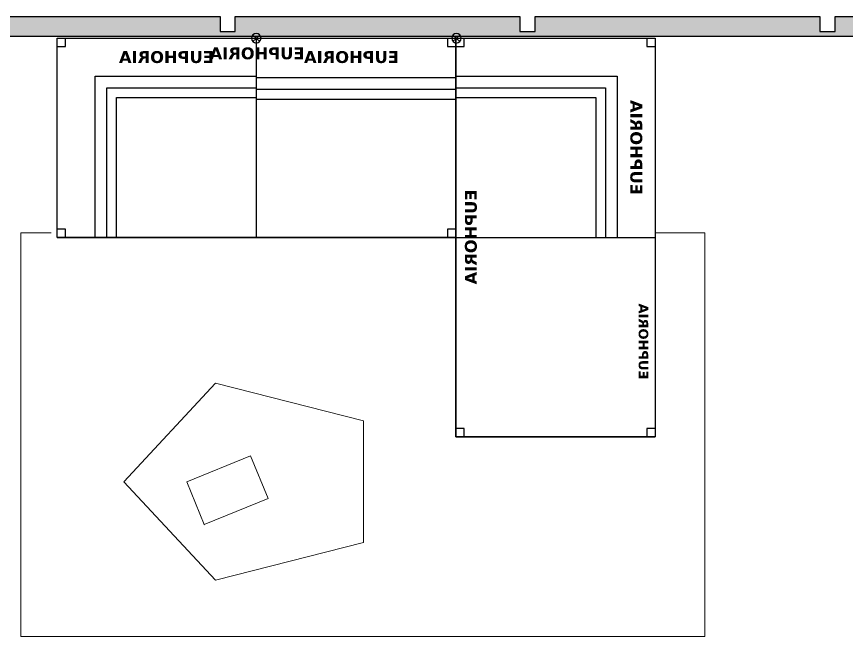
# Model space of a CAD drawing. Header units: metres. Extents: x 44.7 to 67.2, y 8.3 to 25.4.
# Drawn here: x 60.318 to 63.815, y 22.8 to 25.412 of the extents above; entities that cross this region are included whole.
import ezdxf

# ---------------------------------------------------------------- set-up
doc = ezdxf.new("R2010")
doc.units = ezdxf.units.M
doc.layers.add('0A_ HATCH', color=7, linetype='Continuous')
doc.layers.add('GRASSOLERMX', color=7, linetype='Continuous')
doc.layers.add('0A_MOBILIARIO', color=6, linetype='Continuous', lineweight=5)
doc.layers.add('0A_MUROS', color=7, linetype='Continuous', lineweight=30)

# ---------------------------------------------------------------- blocks, each defined once
blk = doc.blocks.new('MGEP30103366')
for p, q in [((1.68, 0), (0, 0)), ((0, 0), (0, -0.84)), ((0.035, 0), (0.035, -0.035)), ((1.645, -0.035), (1.645, 0)), ((1.68, -0.84), (1.68, 0)), ((0.035, -0.035), (0, -0.035)), ((1.68, -0.035), (1.645, -0.035)), ((0, -0.805), (0.035, -0.805)), ((0.035, -0.805), (0.035, -0.84)), ((1.645, -0.805), (1.68, -0.805)), ((1.645, -0.84), (1.645, -0.805)), ((0, -0.84), (1.68, -0.84))]:
    blk.add_line(p, q)
at = {"insert": (0.6376, -0.0385), "char_height": 0.05, "attachment_point": 1}
blk.add_mtext_dynamic_manual_height_columns('{\\fVerdana|b1|i0|c0|p34;\\C5;EUPHORIA}', width=0.413697, gutter_width=12.5, heights=[0], dxfattribs=at)
blk = doc.blocks.new('MGEP20503333')
for p, q in [((0.84, 0), (0, 0)), ((0, -0.84), (0, 0)), ((0.84, -0.84), (0.84, 0)), ((0.68, -0.16), (0, -0.16)), ((0.68, -0.84), (0.68, -0.16)), ((0.631, -0.209), (0, -0.209)), ((0.631, -0.84), (0.631, -0.209)), ((0.59, -0.25), (0, -0.25)), ((0.59, -0.84), (0.59, -0.25)), ((0.84, -0.84), (0, -0.84))]:
    blk.add_line(p, q)
at = {"insert": (0.1797, -0.0541), "char_height": 0.05, "attachment_point": 1}
blk.add_mtext_dynamic_manual_height_columns('{\\fVerdana|b1|i0|c0|p34;\\C5;EUPHORIA}', width=0.626329, gutter_width=12.5, heights=[0], dxfattribs=at)
blk = doc.blocks.new('MGEP2013S1SB3333')
at = {"color": 1}
for p, q in [((0.0119, -0.0137), (-0.0173, 0.0137)), ((-0.0173, -0.0137), (0.0119, 0.0137)), ((0.8263, -0.0137), (0.8555, 0.0137)), ((0.8555, -0.0137), (0.8263, 0.0137))]:
    blk.add_line(p, q, dxfattribs=at)
for p, q in [((0.0009, 0), (-0.0027, 0)), ((0.8382, 0), (0, 0)), ((0, -0.84), (0, 0)), ((0.8373, 0), (0.8409, 0)), ((0.84, -0.84), (0.84, 0)), ((0.84, -0.84), (0.84, 0)), ((0.8382, -0.166), (0, -0.166)), ((0.8382, -0.215), (0, -0.215)), ((0.8382, -0.256), (0, -0.256)), ((0.8382, -0.84), (0, -0.84)), ((0.8382, -0.84), (0.84, -0.84))]:
    blk.add_line(p, q)
for centre in [(-0.0027, 0), (0.8409, 0)]:
    blk.add_circle(centre, 0.02, dxfattribs=at)
at = {"insert": (0.2397, -0.0541), "char_height": 0.05, "attachment_point": 1}
blk.add_mtext_dynamic_manual_height_columns('{\\fVerdana|b1|i0|c0|p34;\\C5;EUPHORIA}', width=0.626329, gutter_width=12.5, heights=[0], dxfattribs=at)
blk = doc.blocks.new('MGEP20613333')
for p, q in [((0.84, 0), (0, 0)), ((0, -0.84), (0, 0)), ((0.8382, 0), (0.84, 0)), ((0.84, -0.84), (0.84, 0)), ((0.84, -0.84), (0.84, 0)), ((0.84, -0.84), (0, -0.84)), ((0.8382, -0.84), (0.84, -0.84))]:
    blk.add_line(p, q)
at = {"insert": (0.242, -0.0289), "char_height": 0.04, "attachment_point": 1}
blk.add_mtext_dynamic_manual_height_columns('{\\fVerdana|b1|i0|c0|p34;\\C5;EUPHORIA}', width=0.336148, gutter_width=12.5, heights=[0.3214], dxfattribs=at)

msp = doc.modelspace()

# ---------------------------------------------------------------- hatches: boundary and pattern name
at = {"layer": '0A_ HATCH', "transparency": 33554534}
h = msp.add_hatch(color=256, dxfattribs=at)
h.dxf.hatch_style = 1
h.paths.add_polyline_path([(63.7037, 25.4124), (62.5029, 25.4124), (62.5029, 25.3495), (62.4394, 25.3495), (62.4394, 25.4124), (61.2386, 25.4124), (61.2386, 25.3495), (61.1751, 25.3495), (61.1751, 25.4124), (60.0176, 25.4124), (60.0176, 25.3295), (66.9426, 25.3295), (66.9426, 25.4124), (66.2958, 25.4124), (66.2958, 25.3495), (66.2323, 25.3495), (66.2323, 25.4124), (65.0315, 25.4124), (65.0315, 25.3495), (64.968, 25.3495), (64.968, 25.4124), (63.7672, 25.4124), (63.7672, 25.3495), (63.7037, 25.3495)])

# ---------------------------------------------------------------- linework, layer by layer
at = {"layer": '0A_MOBILIARIO'}
for p, q in [((60.3361, 24.5016), (60.3361, 22.7998)), ((60.4632, 24.5016), (60.3361, 24.5016)), ((63.2191, 24.5016), (63.0088, 24.5016)), ((63.2191, 22.7998), (63.2191, 24.5016)), ((60.7702, 23.4518), (61.156, 23.8668)), ((61.156, 23.8668), (61.7802, 23.7083)), ((61.7802, 23.7083), (61.7802, 23.1953)), ((61.0352, 23.4518), (61.3037, 23.5616)), ((61.3037, 23.5616), (61.3774, 23.3812)), ((60.7702, 23.4518), (61.156, 23.0368)), ((61.1089, 23.2715), (61.0352, 23.4518)), ((61.3774, 23.3812), (61.1089, 23.2715)), ((61.3777, 23.3805), (61.3774, 23.3812)), ((61.3207, 23.3572), (61.3209, 23.3573)), ((61.1092, 23.2707), (61.1089, 23.2715)), ((61.7802, 23.1953), (61.156, 23.0368)), ((60.3361, 22.7998), (63.2191, 22.7998))]:
    msp.add_line(p, q, dxfattribs=at)
at = {"layer": '0A_MUROS'}
for p, q in [((60.0176, 25.4124), (61.1751, 25.4124)), ((61.1751, 25.4124), (61.1751, 25.3495)), ((61.2386, 25.4124), (62.4394, 25.4124)), ((61.2386, 25.3495), (61.2386, 25.4124)), ((62.4394, 25.4124), (62.4394, 25.3495)), ((62.5029, 25.4124), (63.7037, 25.4124)), ((62.5029, 25.3495), (62.5029, 25.4124)), ((63.7037, 25.4124), (63.7037, 25.3495)), ((63.7672, 25.3495), (63.7672, 25.4124)), ((63.7672, 25.4124), (64.968, 25.4124)), ((60.0176, 25.3295), (66.9426, 25.3295)), ((61.1751, 25.3495), (61.2386, 25.3495)), ((62.4394, 25.3495), (62.5029, 25.3495)), ((63.7037, 25.3495), (63.7672, 25.3495))]:
    msp.add_line(p, q, dxfattribs=at)

# ---------------------------------------------------------------- block references
at = {"layer": 'GRASSOLERMX', "xscale": -1}
for name, p in [('MGEP2013S1SB3333', (62.1688, 25.321)), ('MGEP30103366', (62.1688, 25.321)), ('MGEP20503333', (61.3288, 25.321))]:
    msp.add_blockref(name, p, dxfattribs=at)
for name, p, rotation in [('MGEP30103366', (62.1688, 25.321), 90), ('MGEP20503333', (63.0088, 24.481), 270), ('MGEP20613333', (63.0088, 23.641), 270)]:
    msp.add_blockref(name, p, dxfattribs=dict(at, rotation=rotation))

doc.saveas('drawing.dxf')
